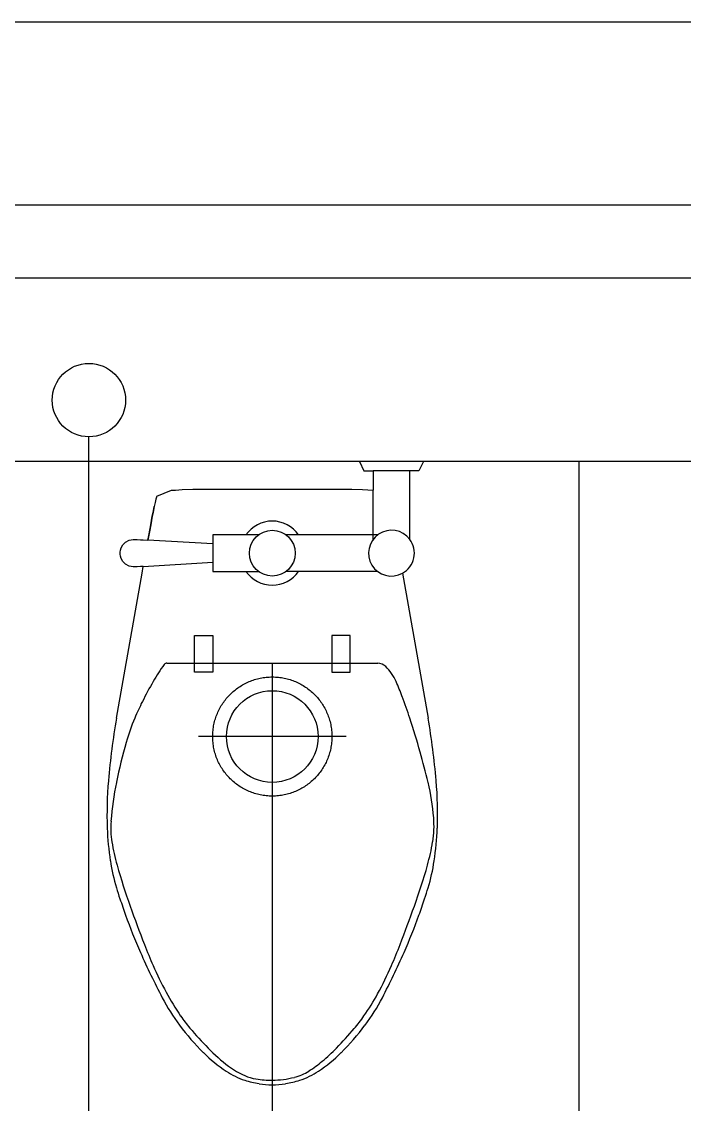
# Model space of a CAD drawing. Header units: millimetres. Extents: x 83956 to 461956, y 36707 to 125807.
# Drawn here: x 285772 to 286495, y 95025 to 96206 of the extents above; entities that cross this region are included whole.
import ezdxf

# ---------------------------------------------------------------- set-up
doc = ezdxf.new("R2010")
doc.units = ezdxf.units.MM
doc.header["$LTSCALE"] = 100
doc.header["$MEASUREMENT"] = 0
doc.linetypes.add('CEN', pattern=[62, 60, -1, 0, -1])
for name, color, linetype in [('ARCH', 9, 'CONTINUOUS'), ('CEN', 1, 'CEN'), ('PIPE', 3, 'CONTINUOUS')]:
    doc.layers.add(name, color=color, linetype=linetype)

# ---------------------------------------------------------------- blocks, each defined once
blk = doc.blocks.new('S19')
at = {"layer": 'CEN'}
for p, q in [((0, -80.5), (0, 80.5)), ((80.5, 0), (-80.5, 0))]:
    blk.add_line(p, q, dxfattribs=at)
blk.add_circle((0, 0), 65, dxfattribs=at)
at = {"layer": 'PIPE'}
blk.add_circle((0, 0), 50, dxfattribs=at)

msp = doc.modelspace()

# ---------------------------------------------------------------- linework, layer by layer
at = {"layer": 'ARCH', "ltscale": 2}
for p, q in [((279722.9, 96206.3), (288150.1, 96206.3)), ((279722.9, 96006.3), (288350.1, 96006.3)), ((286780.1, 95926.4), (285030.1, 95926.4)), ((286780.1, 95726.4), (285030.1, 95726.4))]:
    msp.add_line(p, q, dxfattribs=at)
at = {"layer": 'ARCH', "linetype": 'ByBlock', "ltscale": 2}
msp.add_line((279722.9, 96006.4), (288350.1, 96006.4), dxfattribs=at)
at = {"layer": 'ARCH'}
for p, q in [((286140.2, 95726.4), (286145.2, 95716.4)), ((286210.2, 95726.4), (286205.2, 95716.4)), ((286380.1, 92626.4), (286380.1, 95726.4)), ((286145.2, 95716.4), (286155.2, 95716.4)), ((286195.2, 95716.4), (286155.2, 95716.4)), ((286155.2, 95716.4), (286155.2, 95695)), ((286195.2, 95641.4), (286195.2, 95716.4)), ((286205.2, 95716.4), (286195.2, 95716.4)), ((286205.2, 95716.4), (286195.2, 95716.4)), ((285919.1, 95688.7), (285935.2, 95695)), ((285935.2, 95695), (285939.6, 95695.3)), ((285939.6, 95695.3), (285946.8, 95695.8)), ((285946.8, 95695.8), (285958.4, 95696.2)), ((285958.4, 95696.2), (286045.2, 95696.2)), ((286045.2, 95696.2), (286132, 95696.2)), ((286132, 95696.2), (286143.5, 95695.8)), ((286143.5, 95695.8), (286155.2, 95695.1)), ((286155.2, 95641.4), (286155.2, 95695)), ((285915.1, 95670.8), (285916.4, 95677.4)), ((285916.4, 95677.4), (285915.1, 95670.8)), ((285915.1, 95670.8), (285916.4, 95677.4)), ((285916.4, 95677.4), (285915.1, 95670.8)), ((285915.1, 95670.8), (285916.4, 95677.4)), ((285916.4, 95677.4), (285915.1, 95670.8)), ((285915.1, 95670.8), (285916.4, 95677.4)), ((285916.4, 95677.4), (285915.1, 95670.8)), ((285915.1, 95670.8), (285916.4, 95677.4)), ((285916.4, 95677.4), (285915.1, 95670.8)), ((285915.1, 95670.8), (285916.4, 95677.4)), ((285916.4, 95677.4), (285915.1, 95670.8)), ((285915.1, 95670.8), (285916.4, 95677.4)), ((285916.4, 95677.4), (285915.1, 95670.8)), ((285915.1, 95670.8), (285916.4, 95677.4)), ((285916.4, 95677.4), (285915.1, 95670.8)), ((285915.1, 95670.8), (285916.4, 95677.4)), ((285916.4, 95677.4), (285915.1, 95670.8)), ((285915.1, 95670.8), (285916.4, 95677.4)), ((285916.4, 95677.4), (285915.1, 95670.8)), ((285915.1, 95670.8), (285916.4, 95677.4)), ((285916.4, 95677.4), (285915.1, 95670.8)), ((285915.1, 95670.8), (285916.4, 95677.4)), ((285916.4, 95677.4), (285915.1, 95670.8)), ((285915.1, 95670.8), (285916.4, 95677.4)), ((285916.4, 95677.4), (285915.1, 95670.8)), ((285915.1, 95670.8), (285916.4, 95677.4)), ((285916.4, 95677.4), (285915.1, 95670.8)), ((285915.1, 95670.8), (285916.4, 95677.4)), ((285916.4, 95677.4), (285915.1, 95670.8)), ((285915.1, 95670.8), (285916.4, 95677.4)), ((285916.4, 95677.4), (285915.1, 95670.8)), ((285915.1, 95670.8), (285916.4, 95677.4)), ((285916.4, 95677.4), (285915.1, 95670.8)), ((285915.1, 95670.8), (285916.4, 95677.4)), ((285916.4, 95677.4), (285915.1, 95670.8)), ((285915.1, 95670.8), (285916.4, 95677.4)), ((285916.4, 95677.4), (285915.1, 95670.8)), ((285915.1, 95670.8), (285916.4, 95677.4)), ((285916.4, 95677.4), (285915.1, 95670.8)), ((285915.1, 95670.8), (285916.4, 95677.4)), ((285916.4, 95677.4), (285915.1, 95670.8)), ((285915.1, 95670.8), (285916.4, 95677.4)), ((285916.4, 95677.4), (285915.1, 95670.8)), ((285915.1, 95670.8), (285916.4, 95677.4)), ((285916.4, 95677.4), (285915.1, 95670.8)), ((285915.1, 95670.8), (285916.4, 95677.4)), ((285916.4, 95677.4), (285915.1, 95670.8)), ((285915.1, 95670.8), (285916.4, 95677.4)), ((285916.4, 95677.4), (285915.1, 95670.8)), ((285915.1, 95670.8), (285916.4, 95677.4)), ((285916.4, 95677.4), (285915.1, 95670.8)), ((285917.3, 95681.6), (285916.4, 95677.4)), ((285918.1, 95685.2), (285917.3, 95681.6)), ((285919.1, 95688.7), (285918.1, 95685.2)), ((285913.5, 95662.2), (285914.3, 95666.6)), ((285914.3, 95666.6), (285913.5, 95662.2)), ((285913.5, 95662.2), (285914.3, 95666.6)), ((285914.3, 95666.6), (285913.5, 95662.2)), ((285913.5, 95662.2), (285914.3, 95666.6)), ((285914.3, 95666.6), (285913.5, 95662.2)), ((285913.5, 95662.2), (285914.3, 95666.6)), ((285914.3, 95666.6), (285913.5, 95662.2)), ((285913.5, 95662.2), (285914.3, 95666.6)), ((285914.3, 95666.6), (285913.5, 95662.2)), ((285913.5, 95662.2), (285914.3, 95666.6)), ((285914.3, 95666.6), (285913.5, 95662.2)), ((285913.5, 95662.2), (285914.3, 95666.6)), ((285914.3, 95666.6), (285913.5, 95662.2)), ((285913.5, 95662.2), (285914.3, 95666.6)), ((285914.3, 95666.6), (285913.5, 95662.2)), ((285913.5, 95662.2), (285914.3, 95666.6)), ((285914.3, 95666.6), (285913.5, 95662.2)), ((285913.5, 95662.2), (285914.3, 95666.6)), ((285914.3, 95666.6), (285913.5, 95662.2)), ((285913.5, 95662.2), (285914.3, 95666.6)), ((285914.3, 95666.6), (285913.5, 95662.2)), ((285913.5, 95662.2), (285914.3, 95666.6)), ((285914.3, 95666.6), (285913.5, 95662.2)), ((285913.5, 95662.2), (285914.3, 95666.6)), ((285914.3, 95666.6), (285913.5, 95662.2)), ((285913.5, 95662.2), (285914.3, 95666.6)), ((285914.3, 95666.6), (285913.5, 95662.2)), ((285913.5, 95662.2), (285914.3, 95666.6)), ((285914.3, 95666.6), (285913.5, 95662.2)), ((285913.5, 95662.2), (285914.3, 95666.6)), ((285914.3, 95666.6), (285913.5, 95662.2)), ((285913.5, 95662.2), (285914.3, 95666.6)), ((285914.3, 95666.6), (285913.5, 95662.2)), ((285913.5, 95662.2), (285914.3, 95666.6)), ((285914.3, 95666.6), (285913.5, 95662.2)), ((285913.5, 95662.2), (285914.3, 95666.6)), ((285914.3, 95666.6), (285913.5, 95662.2)), ((285913.5, 95662.2), (285914.3, 95666.6)), ((285914.3, 95666.6), (285913.5, 95662.2)), ((285913.5, 95662.2), (285914.3, 95666.6)), ((285914.3, 95666.6), (285913.5, 95662.2)), ((285913.5, 95662.2), (285914.3, 95666.6)), ((285914.3, 95666.6), (285913.5, 95662.2)), ((285913.5, 95662.2), (285914.3, 95666.6)), ((285914.3, 95666.6), (285913.5, 95662.2)), ((285913.5, 95662.2), (285914.3, 95666.6)), ((285914.3, 95666.6), (285913.5, 95662.2)), ((285913.5, 95662.2), (285914.3, 95666.6)), ((285914.3, 95666.6), (285913.5, 95662.2)), ((285913.5, 95662.2), (285914.3, 95666.6)), ((285914.3, 95666.6), (285913.5, 95662.2)), ((285914.3, 95666.6), (285915.1, 95670.8)), ((285915.1, 95670.8), (285914.3, 95666.6)), ((285914.3, 95666.6), (285915.1, 95670.8)), ((285915.1, 95670.8), (285914.3, 95666.6)), ((285914.3, 95666.6), (285915.1, 95670.8)), ((285915.1, 95670.8), (285914.3, 95666.6)), ((285914.3, 95666.6), (285915.1, 95670.8)), ((285915.1, 95670.8), (285914.3, 95666.6)), ((285914.3, 95666.6), (285915.1, 95670.8)), ((285915.1, 95670.8), (285914.3, 95666.6)), ((285914.3, 95666.6), (285915.1, 95670.8)), ((285915.1, 95670.8), (285914.3, 95666.6)), ((285914.3, 95666.6), (285915.1, 95670.8)), ((285915.1, 95670.8), (285914.3, 95666.6)), ((285914.3, 95666.6), (285915.1, 95670.8)), ((285915.1, 95670.8), (285914.3, 95666.6)), ((285914.3, 95666.6), (285915.1, 95670.8)), ((285915.1, 95670.8), (285914.3, 95666.6)), ((285914.3, 95666.6), (285915.1, 95670.8)), ((285915.1, 95670.8), (285914.3, 95666.6)), ((285914.3, 95666.6), (285915.1, 95670.8)), ((285915.1, 95670.8), (285914.3, 95666.6)), ((285914.3, 95666.6), (285915.1, 95670.8)), ((285915.1, 95670.8), (285914.3, 95666.6)), ((285914.3, 95666.6), (285915.1, 95670.8)), ((285915.1, 95670.8), (285914.3, 95666.6)), ((285914.3, 95666.6), (285915.1, 95670.8)), ((285915.1, 95670.8), (285914.3, 95666.6)), ((285914.3, 95666.6), (285915.1, 95670.8)), ((285915.1, 95670.8), (285914.3, 95666.6)), ((285914.3, 95666.6), (285915.1, 95670.8)), ((285915.1, 95670.8), (285914.3, 95666.6)), ((285914.3, 95666.6), (285915.1, 95670.8)), ((285915.1, 95670.8), (285914.3, 95666.6)), ((285914.3, 95666.6), (285915.1, 95670.8)), ((285915.1, 95670.8), (285914.3, 95666.6)), ((285914.3, 95666.6), (285915.1, 95670.8)), ((285915.1, 95670.8), (285914.3, 95666.6)), ((285914.3, 95666.6), (285915.1, 95670.8)), ((285915.1, 95670.8), (285914.3, 95666.6)), ((285914.3, 95666.6), (285915.1, 95670.8)), ((285915.1, 95670.8), (285914.3, 95666.6)), ((285914.3, 95666.6), (285915.1, 95670.8)), ((285915.1, 95670.8), (285914.3, 95666.6)), ((285914.3, 95666.6), (285915.1, 95670.8)), ((285915.1, 95670.8), (285914.3, 95666.6)), ((285914.3, 95666.6), (285915.1, 95670.8)), ((285915.1, 95670.8), (285914.3, 95666.6)), ((285914.3, 95666.6), (285915.1, 95670.8)), ((285915.1, 95670.8), (285914.3, 95666.6)), ((285914.3, 95666.6), (285915.1, 95670.8)), ((285915.1, 95670.8), (285914.3, 95666.6)), ((285911.5, 95651.3), (285912.6, 95657.2)), ((285912.6, 95657.2), (285911.5, 95651.3)), ((285911.5, 95651.3), (285912.6, 95657.2)), ((285912.6, 95657.2), (285911.5, 95651.3)), ((285911.5, 95651.3), (285912.6, 95657.2)), ((285912.6, 95657.2), (285911.5, 95651.3)), ((285911.5, 95651.3), (285912.6, 95657.2)), ((285912.6, 95657.2), (285911.5, 95651.3)), ((285911.5, 95651.3), (285912.6, 95657.2)), ((285912.6, 95657.2), (285911.5, 95651.3)), ((285911.5, 95651.3), (285912.6, 95657.2)), ((285912.6, 95657.2), (285911.5, 95651.3)), ((285911.5, 95651.3), (285912.6, 95657.2)), ((285912.6, 95657.2), (285911.5, 95651.3)), ((285911.5, 95651.3), (285912.6, 95657.2)), ((285912.6, 95657.2), (285911.5, 95651.3)), ((285911.5, 95651.3), (285912.6, 95657.2)), ((285912.6, 95657.2), (285911.5, 95651.3)), ((285911.5, 95651.3), (285912.6, 95657.2)), ((285912.6, 95657.2), (285911.5, 95651.3)), ((285911.5, 95651.3), (285912.6, 95657.2)), ((285912.6, 95657.2), (285911.5, 95651.3)), ((285911.5, 95651.3), (285912.6, 95657.2)), ((285912.6, 95657.2), (285911.5, 95651.3)), ((285911.5, 95651.3), (285912.6, 95657.2)), ((285912.6, 95657.2), (285911.5, 95651.3)), ((285911.5, 95651.3), (285912.6, 95657.2)), ((285912.6, 95657.2), (285911.5, 95651.3)), ((285911.5, 95651.3), (285912.6, 95657.2)), ((285912.6, 95657.2), (285911.5, 95651.3)), ((285911.5, 95651.3), (285912.6, 95657.2)), ((285912.6, 95657.2), (285911.5, 95651.3)), ((285911.5, 95651.3), (285912.6, 95657.2)), ((285912.6, 95657.2), (285911.5, 95651.3)), ((285911.5, 95651.3), (285912.6, 95657.2)), ((285912.6, 95657.2), (285911.5, 95651.3)), ((285911.5, 95651.3), (285912.6, 95657.2)), ((285912.6, 95657.2), (285911.5, 95651.3)), ((285911.5, 95651.3), (285912.6, 95657.2)), ((285912.6, 95657.2), (285911.5, 95651.3)), ((285911.5, 95651.3), (285912.6, 95657.2)), ((285912.6, 95657.2), (285911.5, 95651.3)), ((285911.5, 95651.3), (285912.6, 95657.2)), ((285912.6, 95657.2), (285911.5, 95651.3)), ((285911.5, 95651.3), (285912.6, 95657.2)), ((285912.6, 95657.2), (285911.5, 95651.3)), ((285911.5, 95651.3), (285912.6, 95657.2)), ((285912.6, 95657.2), (285911.5, 95651.3)), ((285911.5, 95651.3), (285912.6, 95657.2)), ((285912.6, 95657.2), (285911.5, 95651.3)), ((285911.5, 95651.3), (285912.6, 95657.2)), ((285912.6, 95657.2), (285911.5, 95651.3)), ((285912.6, 95657.2), (285913.5, 95662.2)), ((285913.5, 95662.2), (285912.6, 95657.2)), ((285912.6, 95657.2), (285913.5, 95662.2)), ((285913.5, 95662.2), (285912.6, 95657.2)), ((285912.6, 95657.2), (285913.5, 95662.2)), ((285913.5, 95662.2), (285912.6, 95657.2)), ((285912.6, 95657.2), (285913.5, 95662.2)), ((285913.5, 95662.2), (285912.6, 95657.2)), ((285912.6, 95657.2), (285913.5, 95662.2)), ((285913.5, 95662.2), (285912.6, 95657.2)), ((285912.6, 95657.2), (285913.5, 95662.2)), ((285913.5, 95662.2), (285912.6, 95657.2)), ((285912.6, 95657.2), (285913.5, 95662.2)), ((285913.5, 95662.2), (285912.6, 95657.2)), ((285912.6, 95657.2), (285913.5, 95662.2)), ((285913.5, 95662.2), (285912.6, 95657.2)), ((285912.6, 95657.2), (285913.5, 95662.2)), ((285913.5, 95662.2), (285912.6, 95657.2)), ((285912.6, 95657.2), (285913.5, 95662.2)), ((285913.5, 95662.2), (285912.6, 95657.2)), ((285912.6, 95657.2), (285913.5, 95662.2)), ((285913.5, 95662.2), (285912.6, 95657.2)), ((285912.6, 95657.2), (285913.5, 95662.2)), ((285913.5, 95662.2), (285912.6, 95657.2)), ((285912.6, 95657.2), (285913.5, 95662.2)), ((285913.5, 95662.2), (285912.6, 95657.2)), ((285912.6, 95657.2), (285913.5, 95662.2)), ((285913.5, 95662.2), (285912.6, 95657.2)), ((285912.6, 95657.2), (285913.5, 95662.2)), ((285913.5, 95662.2), (285912.6, 95657.2)), ((285912.6, 95657.2), (285913.5, 95662.2)), ((285913.5, 95662.2), (285912.6, 95657.2)), ((285912.6, 95657.2), (285913.5, 95662.2)), ((285913.5, 95662.2), (285912.6, 95657.2)), ((285912.6, 95657.2), (285913.5, 95662.2)), ((285913.5, 95662.2), (285912.6, 95657.2)), ((285912.6, 95657.2), (285913.5, 95662.2)), ((285913.5, 95662.2), (285912.6, 95657.2)), ((285912.6, 95657.2), (285913.5, 95662.2)), ((285913.5, 95662.2), (285912.6, 95657.2)), ((285912.6, 95657.2), (285913.5, 95662.2)), ((285913.5, 95662.2), (285912.6, 95657.2)), ((285912.6, 95657.2), (285913.5, 95662.2)), ((285913.5, 95662.2), (285912.6, 95657.2)), ((285912.6, 95657.2), (285913.5, 95662.2)), ((285913.5, 95662.2), (285912.6, 95657.2)), ((285912.6, 95657.2), (285913.5, 95662.2)), ((285913.5, 95662.2), (285912.6, 95657.2)), ((285912.6, 95657.2), (285913.5, 95662.2)), ((285913.5, 95662.2), (285912.6, 95657.2)), ((285912.6, 95657.2), (285913.5, 95662.2)), ((285913.5, 95662.2), (285912.6, 95657.2)), ((285911.5, 95651.3), (285909.6, 95640.5)), ((285911.5, 95651.3), (285909.6, 95640.5)), ((285911.5, 95651.3), (285909.6, 95640.5)), ((285911.5, 95651.3), (285909.6, 95640.5)), ((285911.5, 95651.3), (285909.6, 95640.5)), ((285911.5, 95651.3), (285909.6, 95640.5)), ((285911.5, 95651.3), (285909.6, 95640.5)), ((285911.5, 95651.3), (285909.6, 95640.5)), ((285911.5, 95651.3), (285909.6, 95640.5)), ((285911.5, 95651.3), (285909.6, 95640.5)), ((285911.5, 95651.3), (285909.6, 95640.5)), ((285911.5, 95651.3), (285909.6, 95640.5)), ((285911.5, 95651.3), (285909.6, 95640.5)), ((285911.5, 95651.3), (285909.6, 95640.5)), ((285911.5, 95651.3), (285909.6, 95640.5)), ((285911.5, 95651.3), (285909.6, 95640.5)), ((285911.5, 95651.3), (285909.6, 95640.5)), ((285911.5, 95651.3), (285909.6, 95640.5)), ((285911.5, 95651.3), (285909.6, 95640.5)), ((285911.5, 95651.3), (285909.6, 95640.5)), ((285911.5, 95651.3), (285909.6, 95640.5)), ((285911.5, 95651.3), (285909.6, 95640.5)), ((285911.5, 95651.3), (285909.6, 95640.5)), ((285911.5, 95651.3), (285909.6, 95640.5)), ((285911.5, 95651.3), (285909.6, 95640.5)), ((285911.5, 95651.3), (285909.6, 95640.5)), ((285909.6, 95640.5), (285910.5, 95645.5)), ((285909.6, 95640.5), (285910.5, 95645.5)), ((285909.6, 95640.5), (285910.5, 95645.5)), ((285909.6, 95640.5), (285910.5, 95645.5)), ((285909.6, 95640.5), (285910.5, 95645.5)), ((285909.6, 95640.5), (285910.5, 95645.5)), ((285909.6, 95640.5), (285910.5, 95645.5)), ((285909.6, 95640.5), (285910.5, 95645.5)), ((285909.6, 95640.5), (285910.5, 95645.5)), ((285909.6, 95640.5), (285910.5, 95645.5)), ((285909.6, 95640.5), (285910.5, 95645.5)), ((285909.6, 95640.5), (285910.5, 95645.5)), ((285909.6, 95640.5), (285910.5, 95645.5)), ((285909.6, 95640.5), (285910.5, 95645.5)), ((285909.6, 95640.5), (285910.5, 95645.5)), ((285909.6, 95640.5), (285910.5, 95645.5)), ((285909.6, 95640.5), (285910.5, 95645.5)), ((285909.6, 95640.5), (285910.5, 95645.5)), ((285909.6, 95640.5), (285910.5, 95645.5)), ((285909.6, 95640.5), (285910.5, 95645.5)), ((285909.6, 95640.5), (285910.5, 95645.5)), ((285909.6, 95640.5), (285910.5, 95645.5)), ((285909.6, 95640.5), (285910.5, 95645.5)), ((285909.6, 95640.5), (285910.5, 95645.5)), ((285909.6, 95640.5), (285910.5, 95645.5)), ((285909.6, 95640.5), (285910.5, 95645.5)), ((285909.6, 95640.5), (285910.5, 95645.5)), ((285909.6, 95640.5), (285910.5, 95645.5)), ((285910.5, 95645.5), (285911.5, 95651.3)), ((285910.5, 95645.5), (285911.5, 95651.3)), ((285910.5, 95645.5), (285911.5, 95651.3)), ((285910.5, 95645.5), (285911.5, 95651.3)), ((285910.5, 95645.5), (285911.5, 95651.3)), ((285910.5, 95645.5), (285911.5, 95651.3)), ((285910.5, 95645.5), (285911.5, 95651.3)), ((285910.5, 95645.5), (285911.5, 95651.3)), ((285910.5, 95645.5), (285911.5, 95651.3)), ((285910.5, 95645.5), (285911.5, 95651.3)), ((285910.5, 95645.5), (285911.5, 95651.3)), ((285910.5, 95645.5), (285911.5, 95651.3)), ((285910.5, 95645.5), (285911.5, 95651.3)), ((285910.5, 95645.5), (285911.5, 95651.3)), ((285910.5, 95645.5), (285911.5, 95651.3)), ((285910.5, 95645.5), (285911.5, 95651.3)), ((285910.5, 95645.5), (285911.5, 95651.3)), ((285910.5, 95645.5), (285911.5, 95651.3)), ((285910.5, 95645.5), (285911.5, 95651.3)), ((285910.5, 95645.5), (285911.5, 95651.3)), ((285910.5, 95645.5), (285911.5, 95651.3)), ((285910.5, 95645.5), (285911.5, 95651.3)), ((285910.5, 95645.5), (285911.5, 95651.3)), ((285910.5, 95645.5), (285911.5, 95651.3)), ((285910.5, 95645.5), (285911.5, 95651.3)), ((285910.5, 95645.5), (285911.5, 95651.3)), ((285910.5, 95645.5), (285911.5, 95651.3)), ((285910.5, 95645.5), (285911.5, 95651.3)), ((285980.2, 95646.4), (285980.2, 95606.4)), ((286030.2, 95646.4), (285980.2, 95646.4)), ((286160.2, 95646.4), (286060.2, 95646.4)), ((285879.6, 95629.6), (285880.4, 95632.1)), ((285879.6, 95629.6), (285880.4, 95632.1)), ((285879.6, 95629.6), (285880.4, 95632.1)), ((285879.6, 95629.6), (285880.4, 95632.1)), ((285879.6, 95629.6), (285880.4, 95632.1)), ((285879.6, 95629.6), (285880.4, 95632.1)), ((285879.6, 95629.6), (285880.4, 95632.1)), ((285879.6, 95629.6), (285880.4, 95632.1)), ((285879.6, 95629.6), (285880.4, 95632.1)), ((285879.6, 95629.6), (285880.4, 95632.1)), ((285879.6, 95629.6), (285880.4, 95632.1)), ((285879.6, 95629.6), (285880.4, 95632.1)), ((285879.6, 95629.6), (285880.4, 95632.1)), ((285879.6, 95629.6), (285880.4, 95632.1)), ((285879.6, 95629.6), (285880.4, 95632.1)), ((285879.6, 95629.6), (285880.4, 95632.1)), ((285879.6, 95629.6), (285880.4, 95632.1)), ((285879.6, 95629.6), (285880.4, 95632.1)), ((285879.6, 95629.6), (285880.4, 95632.1)), ((285879.6, 95629.6), (285880.4, 95632.1)), ((285879.6, 95629.6), (285880.4, 95632.1)), ((285879.6, 95629.6), (285880.4, 95632.1)), ((285879.6, 95629.6), (285880.4, 95632.1)), ((285879.6, 95629.6), (285880.4, 95632.1)), ((285879.6, 95629.6), (285880.4, 95632.1)), ((285879.6, 95629.6), (285880.4, 95632.1)), ((285879.6, 95629.6), (285880.4, 95632.1)), ((285879.6, 95629.6), (285880.4, 95632.1)), ((285880.4, 95632.1), (285882.2, 95635.3)), ((285880.4, 95632.1), (285882.2, 95635.3)), ((285880.4, 95632.1), (285882.2, 95635.3)), ((285880.4, 95632.1), (285882.2, 95635.3)), ((285880.4, 95632.1), (285882.2, 95635.3)), ((285880.4, 95632.1), (285882.2, 95635.3)), ((285880.4, 95632.1), (285882.2, 95635.3)), ((285880.4, 95632.1), (285882.2, 95635.3)), ((285880.4, 95632.1), (285882.2, 95635.3)), ((285880.4, 95632.1), (285882.2, 95635.3)), ((285880.4, 95632.1), (285882.2, 95635.3)), ((285880.4, 95632.1), (285882.2, 95635.3)), ((285880.4, 95632.1), (285882.2, 95635.3)), ((285880.4, 95632.1), (285882.2, 95635.3)), ((285880.4, 95632.1), (285882.2, 95635.3)), ((285880.4, 95632.1), (285882.2, 95635.3)), ((285880.4, 95632.1), (285882.2, 95635.3)), ((285880.4, 95632.1), (285882.2, 95635.3)), ((285880.4, 95632.1), (285882.2, 95635.3)), ((285880.4, 95632.1), (285882.2, 95635.3)), ((285880.4, 95632.1), (285882.2, 95635.3)), ((285880.4, 95632.1), (285882.2, 95635.3)), ((285880.4, 95632.1), (285882.2, 95635.3)), ((285880.4, 95632.1), (285882.2, 95635.3)), ((285880.4, 95632.1), (285882.2, 95635.3)), ((285880.4, 95632.1), (285882.2, 95635.3)), ((285880.4, 95632.1), (285882.2, 95635.3)), ((285880.4, 95632.1), (285882.2, 95635.3)), ((285882.2, 95635.3), (285885.2, 95638.3)), ((285882.2, 95635.3), (285885.2, 95638.3)), ((285882.2, 95635.3), (285885.2, 95638.3)), ((285882.2, 95635.3), (285885.2, 95638.3)), ((285882.2, 95635.3), (285885.2, 95638.3)), ((285882.2, 95635.3), (285885.2, 95638.3)), ((285882.2, 95635.3), (285885.2, 95638.3)), ((285882.2, 95635.3), (285885.2, 95638.3)), ((285882.2, 95635.3), (285885.2, 95638.3)), ((285882.2, 95635.3), (285885.2, 95638.3)), ((285882.2, 95635.3), (285885.2, 95638.3)), ((285882.2, 95635.3), (285885.2, 95638.3)), ((285882.2, 95635.3), (285885.2, 95638.3)), ((285882.2, 95635.3), (285885.2, 95638.3)), ((285882.2, 95635.3), (285885.2, 95638.3)), ((285882.2, 95635.3), (285885.2, 95638.3)), ((285882.2, 95635.3), (285885.2, 95638.3)), ((285882.2, 95635.3), (285885.2, 95638.3)), ((285882.2, 95635.3), (285885.2, 95638.3)), ((285882.2, 95635.3), (285885.2, 95638.3)), ((285882.2, 95635.3), (285885.2, 95638.3)), ((285882.2, 95635.3), (285885.2, 95638.3)), ((285882.2, 95635.3), (285885.2, 95638.3)), ((285882.2, 95635.3), (285885.2, 95638.3)), ((285882.2, 95635.3), (285885.2, 95638.3)), ((285882.2, 95635.3), (285885.2, 95638.3)), ((285882.2, 95635.3), (285885.2, 95638.3)), ((285882.2, 95635.3), (285885.2, 95638.3)), ((285885.2, 95638.3), (285889.1, 95640.5)), ((285885.2, 95638.3), (285889.1, 95640.5)), ((285885.2, 95638.3), (285889.1, 95640.5)), ((285885.2, 95638.3), (285889.1, 95640.5)), ((285885.2, 95638.3), (285889.1, 95640.5)), ((285885.2, 95638.3), (285889.1, 95640.5)), ((285885.2, 95638.3), (285889.1, 95640.5)), ((285885.2, 95638.3), (285889.1, 95640.5)), ((285885.2, 95638.3), (285889.1, 95640.5)), ((285885.2, 95638.3), (285889.1, 95640.5)), ((285885.2, 95638.3), (285889.1, 95640.5)), ((285885.2, 95638.3), (285889.1, 95640.5)), ((285885.2, 95638.3), (285889.1, 95640.5)), ((285885.2, 95638.3), (285889.1, 95640.5)), ((285885.2, 95638.3), (285889.1, 95640.5)), ((285885.2, 95638.3), (285889.1, 95640.5)), ((285885.2, 95638.3), (285889.1, 95640.5)), ((285885.2, 95638.3), (285889.1, 95640.5)), ((285885.2, 95638.3), (285889.1, 95640.5)), ((285885.2, 95638.3), (285889.1, 95640.5)), ((285885.2, 95638.3), (285889.1, 95640.5)), ((285885.2, 95638.3), (285889.1, 95640.5)), ((285885.2, 95638.3), (285889.1, 95640.5)), ((285885.2, 95638.3), (285889.1, 95640.5)), ((285885.2, 95638.3), (285889.1, 95640.5)), ((285885.2, 95638.3), (285889.1, 95640.5)), ((285885.2, 95638.3), (285889.1, 95640.5)), ((285885.2, 95638.3), (285889.1, 95640.5)), ((285889.1, 95640.5), (285893.5, 95641.4)), ((285889.1, 95640.5), (285893.5, 95641.4)), ((285889.1, 95640.5), (285893.5, 95641.4)), ((285889.1, 95640.5), (285893.5, 95641.4)), ((285889.1, 95640.5), (285893.5, 95641.4)), ((285889.1, 95640.5), (285893.5, 95641.4)), ((285889.1, 95640.5), (285893.5, 95641.4)), ((285889.1, 95640.5), (285893.5, 95641.4)), ((285889.1, 95640.5), (285893.5, 95641.4)), ((285889.1, 95640.5), (285893.5, 95641.4)), ((285889.1, 95640.5), (285893.5, 95641.4)), ((285889.1, 95640.5), (285893.5, 95641.4)), ((285889.1, 95640.5), (285893.5, 95641.4)), ((285889.1, 95640.5), (285893.5, 95641.4)), ((285889.1, 95640.5), (285893.5, 95641.4)), ((285889.1, 95640.5), (285893.5, 95641.4)), ((285889.1, 95640.5), (285893.5, 95641.4)), ((285889.1, 95640.5), (285893.5, 95641.4)), ((285889.1, 95640.5), (285893.5, 95641.4)), ((285889.1, 95640.5), (285893.5, 95641.4)), ((285889.1, 95640.5), (285893.5, 95641.4)), ((285889.1, 95640.5), (285893.5, 95641.4)), ((285889.1, 95640.5), (285893.5, 95641.4)), ((285889.1, 95640.5), (285893.5, 95641.4)), ((285889.1, 95640.5), (285893.5, 95641.4)), ((285889.1, 95640.5), (285893.5, 95641.4)), ((285889.1, 95640.5), (285893.5, 95641.4)), ((285889.1, 95640.5), (285893.5, 95641.4)), ((285893.5, 95641.4), (285897.8, 95641.2)), ((285893.5, 95641.4), (285897.8, 95641.2)), ((285893.5, 95641.4), (285897.8, 95641.2)), ((285893.5, 95641.4), (285897.8, 95641.2)), ((285893.5, 95641.4), (285897.8, 95641.2)), ((285893.5, 95641.4), (285897.8, 95641.2)), ((285893.5, 95641.4), (285897.8, 95641.2)), ((285893.5, 95641.4), (285897.8, 95641.2)), ((285893.5, 95641.4), (285897.8, 95641.2)), ((285893.5, 95641.4), (285897.8, 95641.2)), ((285893.5, 95641.4), (285897.8, 95641.2)), ((285893.5, 95641.4), (285897.8, 95641.2)), ((285893.5, 95641.4), (285897.8, 95641.2)), ((285893.5, 95641.4), (285897.8, 95641.2)), ((285893.5, 95641.4), (285897.8, 95641.2)), ((285893.5, 95641.4), (285897.8, 95641.2)), ((285893.5, 95641.4), (285897.8, 95641.2)), ((285893.5, 95641.4), (285897.8, 95641.2)), ((285893.5, 95641.4), (285897.8, 95641.2)), ((285893.5, 95641.4), (285897.8, 95641.2)), ((285893.5, 95641.4), (285897.8, 95641.2)), ((285893.5, 95641.4), (285897.8, 95641.2)), ((285893.5, 95641.4), (285897.8, 95641.2)), ((285893.5, 95641.4), (285897.8, 95641.2)), ((285893.5, 95641.4), (285897.8, 95641.2)), ((285893.5, 95641.4), (285897.8, 95641.2)), ((285893.5, 95641.4), (285897.8, 95641.2)), ((285893.5, 95641.4), (285897.8, 95641.2)), ((285897.8, 95641.2), (285901.4, 95641)), ((285897.8, 95641.2), (285901.4, 95641)), ((285897.8, 95641.2), (285901.4, 95641)), ((285897.8, 95641.2), (285901.4, 95641)), ((285897.8, 95641.2), (285901.4, 95641)), ((285897.8, 95641.2), (285901.4, 95641)), ((285897.8, 95641.2), (285901.4, 95641)), ((285897.8, 95641.2), (285901.4, 95641)), ((285897.8, 95641.2), (285901.4, 95641)), ((285897.8, 95641.2), (285901.4, 95641)), ((285897.8, 95641.2), (285901.4, 95641)), ((285897.8, 95641.2), (285901.4, 95641)), ((285897.8, 95641.2), (285901.4, 95641)), ((285897.8, 95641.2), (285901.4, 95641)), ((285897.8, 95641.2), (285901.4, 95641)), ((285897.8, 95641.2), (285901.4, 95641)), ((285897.8, 95641.2), (285901.4, 95641)), ((285897.8, 95641.2), (285901.4, 95641)), ((285897.8, 95641.2), (285901.4, 95641)), ((285897.8, 95641.2), (285901.4, 95641)), ((285897.8, 95641.2), (285901.4, 95641)), ((285897.8, 95641.2), (285901.4, 95641)), ((285897.8, 95641.2), (285901.4, 95641)), ((285897.8, 95641.2), (285901.4, 95641)), ((285897.8, 95641.2), (285901.4, 95641)), ((285897.8, 95641.2), (285901.4, 95641)), ((285897.8, 95641.2), (285901.4, 95641)), ((285897.8, 95641.2), (285901.4, 95641)), ((285901.4, 95641), (285904.4, 95640.8)), ((285901.4, 95641), (285904.4, 95640.8)), ((285901.4, 95641), (285904.4, 95640.8)), ((285901.4, 95641), (285904.4, 95640.8)), ((285901.4, 95641), (285904.4, 95640.8)), ((285901.4, 95641), (285904.4, 95640.8)), ((285901.4, 95641), (285904.4, 95640.8)), ((285901.4, 95641), (285904.4, 95640.8)), ((285901.4, 95641), (285904.4, 95640.8)), ((285901.4, 95641), (285904.4, 95640.8)), ((285901.4, 95641), (285904.4, 95640.8)), ((285901.4, 95641), (285904.4, 95640.8)), ((285901.4, 95641), (285904.4, 95640.8)), ((285901.4, 95641), (285904.4, 95640.8)), ((285901.4, 95641), (285904.4, 95640.8)), ((285901.4, 95641), (285904.4, 95640.8)), ((285901.4, 95641), (285904.4, 95640.8)), ((285901.4, 95641), (285904.4, 95640.8)), ((285901.4, 95641), (285904.4, 95640.8)), ((285901.4, 95641), (285904.4, 95640.8)), ((285901.4, 95641), (285904.4, 95640.8)), ((285901.4, 95641), (285904.4, 95640.8)), ((285901.4, 95641), (285904.4, 95640.8)), ((285901.4, 95641), (285904.4, 95640.8)), ((285901.4, 95641), (285904.4, 95640.8)), ((285901.4, 95641), (285904.4, 95640.8)), ((285901.4, 95641), (285904.4, 95640.8)), ((285901.4, 95641), (285904.4, 95640.8)), ((285904.4, 95640.8), (285909.6, 95640.5)), ((285904.4, 95640.8), (285909.6, 95640.5)), ((285904.4, 95640.8), (285909.6, 95640.5)), ((285904.4, 95640.8), (285909.6, 95640.5)), ((285904.4, 95640.8), (285909.6, 95640.5)), ((285904.4, 95640.8), (285909.6, 95640.5)), ((285904.4, 95640.8), (285909.6, 95640.5)), ((285904.4, 95640.8), (285909.6, 95640.5)), ((285904.4, 95640.8), (285909.6, 95640.5)), ((285904.4, 95640.8), (285909.6, 95640.5)), ((285904.4, 95640.8), (285909.6, 95640.5)), ((285904.4, 95640.8), (285909.6, 95640.5)), ((285904.4, 95640.8), (285909.6, 95640.5)), ((285904.4, 95640.8), (285909.6, 95640.5)), ((285904.4, 95640.8), (285909.6, 95640.5)), ((285904.4, 95640.8), (285909.6, 95640.5)), ((285904.4, 95640.8), (285909.6, 95640.5)), ((285904.4, 95640.8), (285909.6, 95640.5)), ((285904.4, 95640.8), (285909.6, 95640.5)), ((285904.4, 95640.8), (285909.6, 95640.5)), ((285904.4, 95640.8), (285909.6, 95640.5)), ((285904.4, 95640.8), (285909.6, 95640.5)), ((285904.4, 95640.8), (285909.6, 95640.5)), ((285904.4, 95640.8), (285909.6, 95640.5)), ((285904.4, 95640.8), (285909.6, 95640.5)), ((285904.4, 95640.8), (285909.6, 95640.5)), ((285904.4, 95640.8), (285909.6, 95640.5)), ((285904.4, 95640.8), (285909.6, 95640.5)), ((285980.2, 95636.4), (285909.6, 95640.5)), ((285879.3, 95627.4), (285879.6, 95629.6)), ((285879.3, 95627.4), (285879.6, 95629.6)), ((285879.3, 95627.4), (285879.6, 95629.6)), ((285879.3, 95627.4), (285879.6, 95629.6)), ((285879.3, 95627.4), (285879.6, 95629.6)), ((285879.3, 95627.4), (285879.6, 95629.6)), ((285879.3, 95627.4), (285879.6, 95629.6)), ((285879.3, 95627.4), (285879.6, 95629.6)), ((285879.3, 95627.4), (285879.6, 95629.6)), ((285879.3, 95627.4), (285879.6, 95629.6)), ((285879.3, 95627.4), (285879.6, 95629.6)), ((285879.3, 95627.4), (285879.6, 95629.6)), ((285879.3, 95627.4), (285879.6, 95629.6)), ((285879.3, 95627.4), (285879.6, 95629.6)), ((285879.3, 95627.4), (285879.6, 95629.6)), ((285879.3, 95627.4), (285879.6, 95629.6)), ((285879.3, 95627.4), (285879.6, 95629.6)), ((285879.3, 95627.4), (285879.6, 95629.6)), ((285879.3, 95627.4), (285879.6, 95629.6)), ((285879.3, 95627.4), (285879.6, 95629.6)), ((285879.3, 95627.4), (285879.6, 95629.6)), ((285879.3, 95627.4), (285879.6, 95629.6)), ((285879.3, 95627.4), (285879.6, 95629.6)), ((285879.3, 95627.4), (285879.6, 95629.6)), ((285879.3, 95627.4), (285879.6, 95629.6)), ((285879.3, 95627.4), (285879.6, 95629.6)), ((285879.3, 95627.4), (285879.6, 95629.6)), ((285879.3, 95627.4), (285879.6, 95629.6)), ((285879.3, 95626.4), (285879.3, 95627.4)), ((285879.3, 95626.4), (285879.3, 95627.4)), ((285879.3, 95626.4), (285879.3, 95627.4)), ((285879.3, 95626.4), (285879.3, 95627.4)), ((285879.3, 95626.4), (285879.3, 95627.4)), ((285879.3, 95626.4), (285879.3, 95627.4)), ((285879.3, 95626.4), (285879.3, 95627.4)), ((285879.3, 95626.4), (285879.3, 95627.4)), ((285879.3, 95626.4), (285879.3, 95627.4)), ((285879.3, 95626.4), (285879.3, 95627.4)), ((285879.3, 95626.4), (285879.3, 95627.4)), ((285879.3, 95626.4), (285879.3, 95627.4)), ((285879.3, 95626.4), (285879.3, 95627.4)), ((285879.3, 95626.4), (285879.3, 95627.4)), ((285879.3, 95626.4), (285879.3, 95627.4)), ((285879.3, 95626.4), (285879.3, 95627.4)), ((285879.3, 95626.4), (285879.3, 95627.4)), ((285879.3, 95626.4), (285879.3, 95627.4)), ((285879.3, 95626.4), (285879.3, 95627.4)), ((285879.3, 95626.4), (285879.3, 95627.4)), ((285879.3, 95626.4), (285879.3, 95627.4)), ((285879.3, 95626.4), (285879.3, 95627.4)), ((285879.3, 95626.4), (285879.3, 95627.4)), ((285879.3, 95626.4), (285879.3, 95627.4)), ((285879.3, 95626.4), (285879.3, 95627.4)), ((285879.3, 95626.4), (285879.3, 95627.4)), ((285879.3, 95626.4), (285879.3, 95627.4)), ((285879.3, 95626.4), (285879.3, 95627.4)), ((285879.3, 95625.3), (285879.3, 95626.4)), ((285879.3, 95625.3), (285879.3, 95626.4)), ((285879.3, 95625.3), (285879.3, 95626.4)), ((285879.3, 95625.3), (285879.3, 95626.4)), ((285879.3, 95625.3), (285879.3, 95626.4)), ((285879.3, 95625.3), (285879.3, 95626.4)), ((285879.3, 95625.3), (285879.3, 95626.4)), ((285879.3, 95625.3), (285879.3, 95626.4)), ((285879.3, 95625.3), (285879.3, 95626.4)), ((285879.3, 95625.3), (285879.3, 95626.4)), ((285879.3, 95625.3), (285879.3, 95626.4)), ((285879.3, 95625.3), (285879.3, 95626.4)), ((285879.3, 95625.3), (285879.3, 95626.4)), ((285879.3, 95625.3), (285879.3, 95626.4)), ((285879.3, 95625.3), (285879.3, 95626.4)), ((285879.3, 95625.3), (285879.3, 95626.4)), ((285879.3, 95625.3), (285879.3, 95626.4)), ((285879.3, 95625.3), (285879.3, 95626.4)), ((285879.3, 95625.3), (285879.3, 95626.4)), ((285879.3, 95625.3), (285879.3, 95626.4)), ((285879.3, 95625.3), (285879.3, 95626.4)), ((285879.3, 95625.3), (285879.3, 95626.4)), ((285879.3, 95625.3), (285879.3, 95626.4)), ((285879.3, 95625.3), (285879.3, 95626.4)), ((285879.3, 95625.3), (285879.3, 95626.4)), ((285879.3, 95625.3), (285879.3, 95626.4)), ((285879.3, 95625.3), (285879.3, 95626.4)), ((285879.3, 95625.3), (285879.3, 95626.4)), ((285879.6, 95623.1), (285879.3, 95625.3)), ((285879.6, 95623.1), (285879.3, 95625.3)), ((285879.6, 95623.1), (285879.3, 95625.3)), ((285879.6, 95623.1), (285879.3, 95625.3)), ((285879.6, 95623.1), (285879.3, 95625.3)), ((285879.6, 95623.1), (285879.3, 95625.3)), ((285879.6, 95623.1), (285879.3, 95625.3)), ((285879.6, 95623.1), (285879.3, 95625.3)), ((285879.6, 95623.1), (285879.3, 95625.3)), ((285879.6, 95623.1), (285879.3, 95625.3)), ((285879.6, 95623.1), (285879.3, 95625.3)), ((285879.6, 95623.1), (285879.3, 95625.3)), ((285879.6, 95623.1), (285879.3, 95625.3)), ((285879.6, 95623.1), (285879.3, 95625.3)), ((285879.6, 95623.1), (285879.3, 95625.3)), ((285879.6, 95623.1), (285879.3, 95625.3)), ((285879.6, 95623.1), (285879.3, 95625.3)), ((285879.6, 95623.1), (285879.3, 95625.3)), ((285879.6, 95623.1), (285879.3, 95625.3)), ((285879.6, 95623.1), (285879.3, 95625.3)), ((285879.6, 95623.1), (285879.3, 95625.3)), ((285879.6, 95623.1), (285879.3, 95625.3)), ((285879.6, 95623.1), (285879.3, 95625.3)), ((285879.6, 95623.1), (285879.3, 95625.3)), ((285879.6, 95623.1), (285879.3, 95625.3)), ((285879.6, 95623.1), (285879.3, 95625.3)), ((285879.6, 95623.1), (285879.3, 95625.3)), ((285879.6, 95623.1), (285879.3, 95625.3)), ((285880.4, 95620.6), (285879.6, 95623.1)), ((285880.4, 95620.6), (285879.6, 95623.1)), ((285880.4, 95620.6), (285879.6, 95623.1)), ((285880.4, 95620.6), (285879.6, 95623.1)), ((285880.4, 95620.6), (285879.6, 95623.1)), ((285880.4, 95620.6), (285879.6, 95623.1)), ((285880.4, 95620.6), (285879.6, 95623.1)), ((285880.4, 95620.6), (285879.6, 95623.1)), ((285880.4, 95620.6), (285879.6, 95623.1)), ((285880.4, 95620.6), (285879.6, 95623.1)), ((285880.4, 95620.6), (285879.6, 95623.1)), ((285880.4, 95620.6), (285879.6, 95623.1)), ((285880.4, 95620.6), (285879.6, 95623.1)), ((285880.4, 95620.6), (285879.6, 95623.1)), ((285880.4, 95620.6), (285879.6, 95623.1)), ((285880.4, 95620.6), (285879.6, 95623.1)), ((285880.4, 95620.6), (285879.6, 95623.1)), ((285880.4, 95620.6), (285879.6, 95623.1)), ((285880.4, 95620.6), (285879.6, 95623.1)), ((285880.4, 95620.6), (285879.6, 95623.1)), ((285880.4, 95620.6), (285879.6, 95623.1)), ((285880.4, 95620.6), (285879.6, 95623.1)), ((285880.4, 95620.6), (285879.6, 95623.1)), ((285880.4, 95620.6), (285879.6, 95623.1)), ((285880.4, 95620.6), (285879.6, 95623.1)), ((285880.4, 95620.6), (285879.6, 95623.1)), ((285880.4, 95620.6), (285879.6, 95623.1)), ((285880.4, 95620.6), (285879.6, 95623.1)), ((285882.2, 95617.4), (285880.4, 95620.6)), ((285882.2, 95617.4), (285880.4, 95620.6)), ((285882.2, 95617.4), (285880.4, 95620.6)), ((285882.2, 95617.4), (285880.4, 95620.6)), ((285882.2, 95617.4), (285880.4, 95620.6)), ((285882.2, 95617.4), (285880.4, 95620.6)), ((285882.2, 95617.4), (285880.4, 95620.6)), ((285882.2, 95617.4), (285880.4, 95620.6)), ((285882.2, 95617.4), (285880.4, 95620.6)), ((285882.2, 95617.4), (285880.4, 95620.6)), ((285882.2, 95617.4), (285880.4, 95620.6)), ((285882.2, 95617.4), (285880.4, 95620.6)), ((285882.2, 95617.4), (285880.4, 95620.6)), ((285882.2, 95617.4), (285880.4, 95620.6)), ((285882.2, 95617.4), (285880.4, 95620.6)), ((285882.2, 95617.4), (285880.4, 95620.6)), ((285882.2, 95617.4), (285880.4, 95620.6)), ((285882.2, 95617.4), (285880.4, 95620.6)), ((285882.2, 95617.4), (285880.4, 95620.6)), ((285882.2, 95617.4), (285880.4, 95620.6)), ((285882.2, 95617.4), (285880.4, 95620.6)), ((285882.2, 95617.4), (285880.4, 95620.6)), ((285882.2, 95617.4), (285880.4, 95620.6)), ((285882.2, 95617.4), (285880.4, 95620.6)), ((285882.2, 95617.4), (285880.4, 95620.6)), ((285882.2, 95617.4), (285880.4, 95620.6)), ((285882.2, 95617.4), (285880.4, 95620.6)), ((285882.2, 95617.4), (285880.4, 95620.6)), ((285885.2, 95614.4), (285882.2, 95617.4)), ((285885.2, 95614.4), (285882.2, 95617.4)), ((285885.2, 95614.4), (285882.2, 95617.4)), ((285885.2, 95614.4), (285882.2, 95617.4)), ((285885.2, 95614.4), (285882.2, 95617.4)), ((285885.2, 95614.4), (285882.2, 95617.4)), ((285885.2, 95614.4), (285882.2, 95617.4)), ((285885.2, 95614.4), (285882.2, 95617.4)), ((285885.2, 95614.4), (285882.2, 95617.4)), ((285885.2, 95614.4), (285882.2, 95617.4)), ((285885.2, 95614.4), (285882.2, 95617.4)), ((285885.2, 95614.4), (285882.2, 95617.4)), ((285885.2, 95614.4), (285882.2, 95617.4)), ((285885.2, 95614.4), (285882.2, 95617.4)), ((285885.2, 95614.4), (285882.2, 95617.4)), ((285885.2, 95614.4), (285882.2, 95617.4)), ((285885.2, 95614.4), (285882.2, 95617.4)), ((285885.2, 95614.4), (285882.2, 95617.4)), ((285885.2, 95614.4), (285882.2, 95617.4)), ((285885.2, 95614.4), (285882.2, 95617.4)), ((285885.2, 95614.4), (285882.2, 95617.4)), ((285885.2, 95614.4), (285882.2, 95617.4)), ((285885.2, 95614.4), (285882.2, 95617.4)), ((285885.2, 95614.4), (285882.2, 95617.4)), ((285885.2, 95614.4), (285882.2, 95617.4)), ((285885.2, 95614.4), (285882.2, 95617.4)), ((285885.2, 95614.4), (285882.2, 95617.4)), ((285885.2, 95614.4), (285882.2, 95617.4)), ((285889.1, 95612.2), (285885.2, 95614.4)), ((285889.1, 95612.2), (285885.2, 95614.4)), ((285889.1, 95612.2), (285885.2, 95614.4)), ((285889.1, 95612.2), (285885.2, 95614.4)), ((285889.1, 95612.2), (285885.2, 95614.4)), ((285889.1, 95612.2), (285885.2, 95614.4)), ((285889.1, 95612.2), (285885.2, 95614.4)), ((285889.1, 95612.2), (285885.2, 95614.4)), ((285889.1, 95612.2), (285885.2, 95614.4)), ((285889.1, 95612.2), (285885.2, 95614.4)), ((285889.1, 95612.2), (285885.2, 95614.4)), ((285889.1, 95612.2), (285885.2, 95614.4)), ((285889.1, 95612.2), (285885.2, 95614.4)), ((285889.1, 95612.2), (285885.2, 95614.4)), ((285889.1, 95612.2), (285885.2, 95614.4)), ((285889.1, 95612.2), (285885.2, 95614.4)), ((285889.1, 95612.2), (285885.2, 95614.4)), ((285889.1, 95612.2), (285885.2, 95614.4)), ((285889.1, 95612.2), (285885.2, 95614.4)), ((285889.1, 95612.2), (285885.2, 95614.4)), ((285889.1, 95612.2), (285885.2, 95614.4)), ((285889.1, 95612.2), (285885.2, 95614.4)), ((285889.1, 95612.2), (285885.2, 95614.4)), ((285889.1, 95612.2), (285885.2, 95614.4)), ((285889.1, 95612.2), (285885.2, 95614.4)), ((285889.1, 95612.2), (285885.2, 95614.4)), ((285889.1, 95612.2), (285885.2, 95614.4)), ((285889.1, 95612.2), (285885.2, 95614.4)), ((285893.5, 95611.3), (285889.1, 95612.2)), ((285893.5, 95611.3), (285889.1, 95612.2)), ((285893.5, 95611.3), (285889.1, 95612.2)), ((285893.5, 95611.3), (285889.1, 95612.2)), ((285893.5, 95611.3), (285889.1, 95612.2)), ((285893.5, 95611.3), (285889.1, 95612.2)), ((285893.5, 95611.3), (285889.1, 95612.2)), ((285893.5, 95611.3), (285889.1, 95612.2)), ((285893.5, 95611.3), (285889.1, 95612.2)), ((285893.5, 95611.3), (285889.1, 95612.2)), ((285893.5, 95611.3), (285889.1, 95612.2)), ((285893.5, 95611.3), (285889.1, 95612.2)), ((285893.5, 95611.3), (285889.1, 95612.2)), ((285893.5, 95611.3), (285889.1, 95612.2)), ((285893.5, 95611.3), (285889.1, 95612.2)), ((285893.5, 95611.3), (285889.1, 95612.2)), ((285893.5, 95611.3), (285889.1, 95612.2)), ((285893.5, 95611.3), (285889.1, 95612.2)), ((285893.5, 95611.3), (285889.1, 95612.2)), ((285893.5, 95611.3), (285889.1, 95612.2)), ((285893.5, 95611.3), (285889.1, 95612.2)), ((285893.5, 95611.3), (285889.1, 95612.2)), ((285893.5, 95611.3), (285889.1, 95612.2)), ((285893.5, 95611.3), (285889.1, 95612.2)), ((285893.5, 95611.3), (285889.1, 95612.2)), ((285893.5, 95611.3), (285889.1, 95612.2)), ((285893.5, 95611.3), (285889.1, 95612.2)), ((285893.5, 95611.3), (285889.1, 95612.2)), ((285897.8, 95611.5), (285893.5, 95611.3)), ((285897.8, 95611.5), (285893.5, 95611.3)), ((285897.8, 95611.5), (285893.5, 95611.3)), ((285897.8, 95611.5), (285893.5, 95611.3)), ((285897.8, 95611.5), (285893.5, 95611.3)), ((285897.8, 95611.5), (285893.5, 95611.3)), ((285897.8, 95611.5), (285893.5, 95611.3)), ((285897.8, 95611.5), (285893.5, 95611.3)), ((285897.8, 95611.5), (285893.5, 95611.3)), ((285897.8, 95611.5), (285893.5, 95611.3)), ((285897.8, 95611.5), (285893.5, 95611.3)), ((285897.8, 95611.5), (285893.5, 95611.3)), ((285897.8, 95611.5), (285893.5, 95611.3)), ((285897.8, 95611.5), (285893.5, 95611.3)), ((285897.8, 95611.5), (285893.5, 95611.3)), ((285897.8, 95611.5), (285893.5, 95611.3)), ((285897.8, 95611.5), (285893.5, 95611.3)), ((285897.8, 95611.5), (285893.5, 95611.3)), ((285897.8, 95611.5), (285893.5, 95611.3)), ((285897.8, 95611.5), (285893.5, 95611.3)), ((285897.8, 95611.5), (285893.5, 95611.3)), ((285897.8, 95611.5), (285893.5, 95611.3)), ((285897.8, 95611.5), (285893.5, 95611.3)), ((285897.8, 95611.5), (285893.5, 95611.3)), ((285897.8, 95611.5), (285893.5, 95611.3)), ((285897.8, 95611.5), (285893.5, 95611.3)), ((285897.8, 95611.5), (285893.5, 95611.3)), ((285897.8, 95611.5), (285893.5, 95611.3)), ((285901.4, 95611.7), (285897.8, 95611.5)), ((285901.4, 95611.7), (285897.8, 95611.5)), ((285901.4, 95611.7), (285897.8, 95611.5)), ((285901.4, 95611.7), (285897.8, 95611.5)), ((285901.4, 95611.7), (285897.8, 95611.5)), ((285901.4, 95611.7), (285897.8, 95611.5)), ((285901.4, 95611.7), (285897.8, 95611.5)), ((285901.4, 95611.7), (285897.8, 95611.5)), ((285901.4, 95611.7), (285897.8, 95611.5)), ((285901.4, 95611.7), (285897.8, 95611.5)), ((285901.4, 95611.7), (285897.8, 95611.5)), ((285901.4, 95611.7), (285897.8, 95611.5)), ((285901.4, 95611.7), (285897.8, 95611.5)), ((285901.4, 95611.7), (285897.8, 95611.5)), ((285901.4, 95611.7), (285897.8, 95611.5)), ((285901.4, 95611.7), (285897.8, 95611.5)), ((285901.4, 95611.7), (285897.8, 95611.5)), ((285901.4, 95611.7), (285897.8, 95611.5)), ((285901.4, 95611.7), (285897.8, 95611.5)), ((285901.4, 95611.7), (285897.8, 95611.5)), ((285901.4, 95611.7), (285897.8, 95611.5)), ((285901.4, 95611.7), (285897.8, 95611.5)), ((285901.4, 95611.7), (285897.8, 95611.5)), ((285901.4, 95611.7), (285897.8, 95611.5)), ((285901.4, 95611.7), (285897.8, 95611.5)), ((285901.4, 95611.7), (285897.8, 95611.5)), ((285901.4, 95611.7), (285897.8, 95611.5)), ((285901.4, 95611.7), (285897.8, 95611.5)), ((285904.4, 95611.9), (285901.4, 95611.7)), ((285904.4, 95611.9), (285901.4, 95611.7)), ((285904.4, 95611.9), (285901.4, 95611.7)), ((285904.4, 95611.9), (285901.4, 95611.7)), ((285904.4, 95611.9), (285901.4, 95611.7)), ((285904.4, 95611.9), (285901.4, 95611.7)), ((285904.4, 95611.9), (285901.4, 95611.7)), ((285904.4, 95611.9), (285901.4, 95611.7)), ((285904.4, 95611.9), (285901.4, 95611.7)), ((285904.4, 95611.9), (285901.4, 95611.7)), ((285904.4, 95611.9), (285901.4, 95611.7)), ((285904.4, 95611.9), (285901.4, 95611.7)), ((285904.4, 95611.9), (285901.4, 95611.7)), ((285904.4, 95611.9), (285901.4, 95611.7)), ((285904.4, 95611.9), (285901.4, 95611.7)), ((285904.4, 95611.9), (285901.4, 95611.7)), ((285904.4, 95611.9), (285901.4, 95611.7)), ((285904.4, 95611.9), (285901.4, 95611.7)), ((285904.4, 95611.9), (285901.4, 95611.7)), ((285904.4, 95611.9), (285901.4, 95611.7)), ((285904.4, 95611.9), (285901.4, 95611.7)), ((285904.4, 95611.9), (285901.4, 95611.7)), ((285904.4, 95611.9), (285901.4, 95611.7)), ((285904.4, 95611.9), (285901.4, 95611.7)), ((285904.4, 95611.9), (285901.4, 95611.7)), ((285904.4, 95611.9), (285901.4, 95611.7)), ((285904.4, 95611.9), (285901.4, 95611.7)), ((285904.4, 95611.9), (285901.4, 95611.7)), ((285903.1, 95604.5), (285904.4, 95611.9)), ((285904.4, 95611.9), (285980.2, 95616.4)), ((285875.2, 95446.4), (285903.1, 95604.5)), ((285980.2, 95606.4), (286030.2, 95606.4)), ((286160.2, 95606.4), (286060.2, 95606.4)), ((286187.3, 95604.5), (286215.2, 95446.4)), ((285960.2, 95536.4), (285980.2, 95536.4)), ((285960.2, 95496.4), (285960.2, 95536.4)), ((285980.2, 95536.4), (285980.2, 95496.4)), ((286130.2, 95536.4), (286110.2, 95536.4)), ((286110.2, 95536.4), (286110.2, 95496.4)), ((286130.2, 95496.4), (286130.2, 95536.4)), ((285930.2, 95506.4), (286160.2, 95506.4)), ((285980.2, 95496.4), (285960.2, 95496.4)), ((286110.2, 95496.4), (286130.2, 95496.4))]:
    msp.add_line(p, q, dxfattribs=at)
msp.add_circle((286045.2, 95626.4), 25, dxfattribs=at)
for centre, radius, start, end in [((286045.2, 95626.4), 35, 34.8499, 145.1501), ((286175.2, 95626.4), 25, 36.8699, 298.9372), ((286175.2, 95626.4), 25, 298.9372, 36.8699), ((286045.2, 95626.4), 35, 214.8499, 325.1501), ((286066.9, 95400.3), 174.4, 143.1301, 150.4325), ((285930.2, 95502.8), 3.54, 90, 143.1301), ((286160.2, 95494), 12.3, 45, 90), ((286130.2, 95464), 54.8, 24.0722, 45), ((286328.1, 95252.1), 474.7, 150.4325, 153.4349), ((285914.2, 95367.5), 291.3, 20.556, 24.0722), ((285659.2, 95271.9), 563.7, 18.0286, 20.556), ((286174.3, 95329), 302.8, 153.4349, 157.1947), ((286638.6, 95313.9), 774.8, 170.1534, 175.2364), ((286111.2, 95355.5), 234.4, 157.1947, 164.0546), ((285183.3, 95117), 1064.2, 15.9454, 18.0286), ((285451.8, 95313.9), 774.8, 4.7636, 9.8466), ((286462, 95255.3), 599.2, 164.0546, 168.3435), ((285410.5, 95181.9), 827.8, 13.5834, 15.9454), ((286306.3, 95341.5), 441.4, 175.2364, 181.9723), ((286205.4, 95308.2), 337.2, 168.3435, 175.6013), ((285977.7, 95319), 244.3, 4.3987, 13.5834), ((285784.1, 95341.5), 441.4, 358.0277, 4.7636), ((286110.5, 95329.2), 111.1, 350.7599, 4.3987), ((286168.5, 95336.8), 303.5, 181.9723, 188.7462), ((285964.8, 95326.7), 95.8, 175.6013, 189.2401), ((285921.8, 95336.8), 303.5, 351.2538, 358.0277), ((286090.3, 95347.2), 223, 189.2401, 195.9454), ((286000, 95347.2), 223, 344.0546, 350.7599), ((286079, 95323), 212.9, 188.7462, 196.8361), ((286011.4, 95323), 212.9, 343.1639, 351.2538), ((286565.6, 95482.9), 717.3, 195.9454, 199.683), ((285524.8, 95482.9), 717.3, 340.317, 344.0546), ((286311.5, 95393.4), 455.9, 196.8361, 198.4349), ((285778.8, 95393.4), 455.9, 341.5651, 343.1639), ((286834.1, 95567.6), 1006.7, 198.4349, 199.5108), ((287673.1, 95879.1), 1893.6, 199.683, 201.0375), ((284417.2, 95879.1), 1893.6, 338.9625, 340.317), ((285256.3, 95567.6), 1006.7, 340.4892, 341.5651), ((286415.3, 95419.2), 562.4, 199.5108, 203.9625), ((285675, 95419.2), 562.4, 336.0375, 340.4892), ((286452, 95409.5), 585.2, 201.0375, 203.4742), ((285638.4, 95409.5), 585.2, 336.5258, 338.9625), ((286711.8, 95551), 886.9, 203.9625, 207.5073), ((285378.6, 95551), 886.9, 332.4927, 336.0375), ((286244.8, 95319.5), 359.3, 203.4742, 208.6105), ((285823.8, 95329), 383.1, 331.3895, 336.5258), ((286212.6, 95301.9), 322.6, 208.6105, 214.0312), ((286117.9, 95241.7), 217.3, 207.5073, 216.8699), ((285930.1, 95271), 262, 325.1773, 331.3895), ((285972.5, 95241.7), 217.3, 323.1301, 332.4927), ((286162.5, 95275.2), 273.1, 216.8699, 225.2192), ((286064.9, 95202.2), 144.4, 214.0312, 220.6013), ((285927.8, 95275.2), 273.1, 314.7808, 323.1301), ((286004.6, 95219.2), 171.3, 319.3987, 325.1773), ((286305.8, 95408.7), 461.7, 220.6013, 224.2742), ((285771.4, 95419.1), 478.4, 315.9418, 319.3987), ((286086.4, 95198.5), 165, 225.2192, 236.3099), ((286113.3, 95221), 192.9, 224.2742, 233.1301), ((286004, 95198.5), 165, 303.6901, 314.7808), ((285973.1, 95223.8), 197.7, 309.8056, 315.9418), ((286052, 95139.3), 90.8, 233.1301, 246.0553), ((286008.5, 95181.4), 142.4, 302.575, 309.8056), ((286040.7, 95129.9), 82.6, 236.3099, 252.0099), ((286035.7, 95102.4), 50.4, 246.0553, 260.5377), ((286048.5, 95154), 107.9, 252.0099, 260.5377), ((286043.8, 95151.1), 99.7, 260.5377, 270.8221), ((286043.7, 95156.8), 105.5, 270.8221, 284.0362), ((286041.9, 95154), 107.9, 279.4623, 287.9901), ((286056.2, 95106.7), 53.8, 284.0362, 302.575), ((286049.7, 95129.9), 82.6, 287.9901, 303.6901), ((286045.2, 95134), 87.7, 260.5377, 270), ((286045.2, 95134), 87.7, 270, 279.4623)]:
    msp.add_arc(centre, radius, start, end, dxfattribs=at)
at = {"layer": 'PIPE'}
msp.add_line((285845.2, 94921), (285845.2, 95753.4), dxfattribs=at)
at = {"layer": 'PIPE', "color": 4, "ltscale": 2}
msp.add_line((286045.2, 95426.3), (286045.2, 94981), dxfattribs=at)
at = {"layer": 'PIPE'}
msp.add_circle((285845.2, 95793.4), 40, dxfattribs=at)

# ---------------------------------------------------------------- block references
at = {"layer": 'PIPE', "rotation": 90}
msp.add_blockref('S19', (286045.2, 95426.3), dxfattribs=at)

doc.saveas('drawing.dxf')
